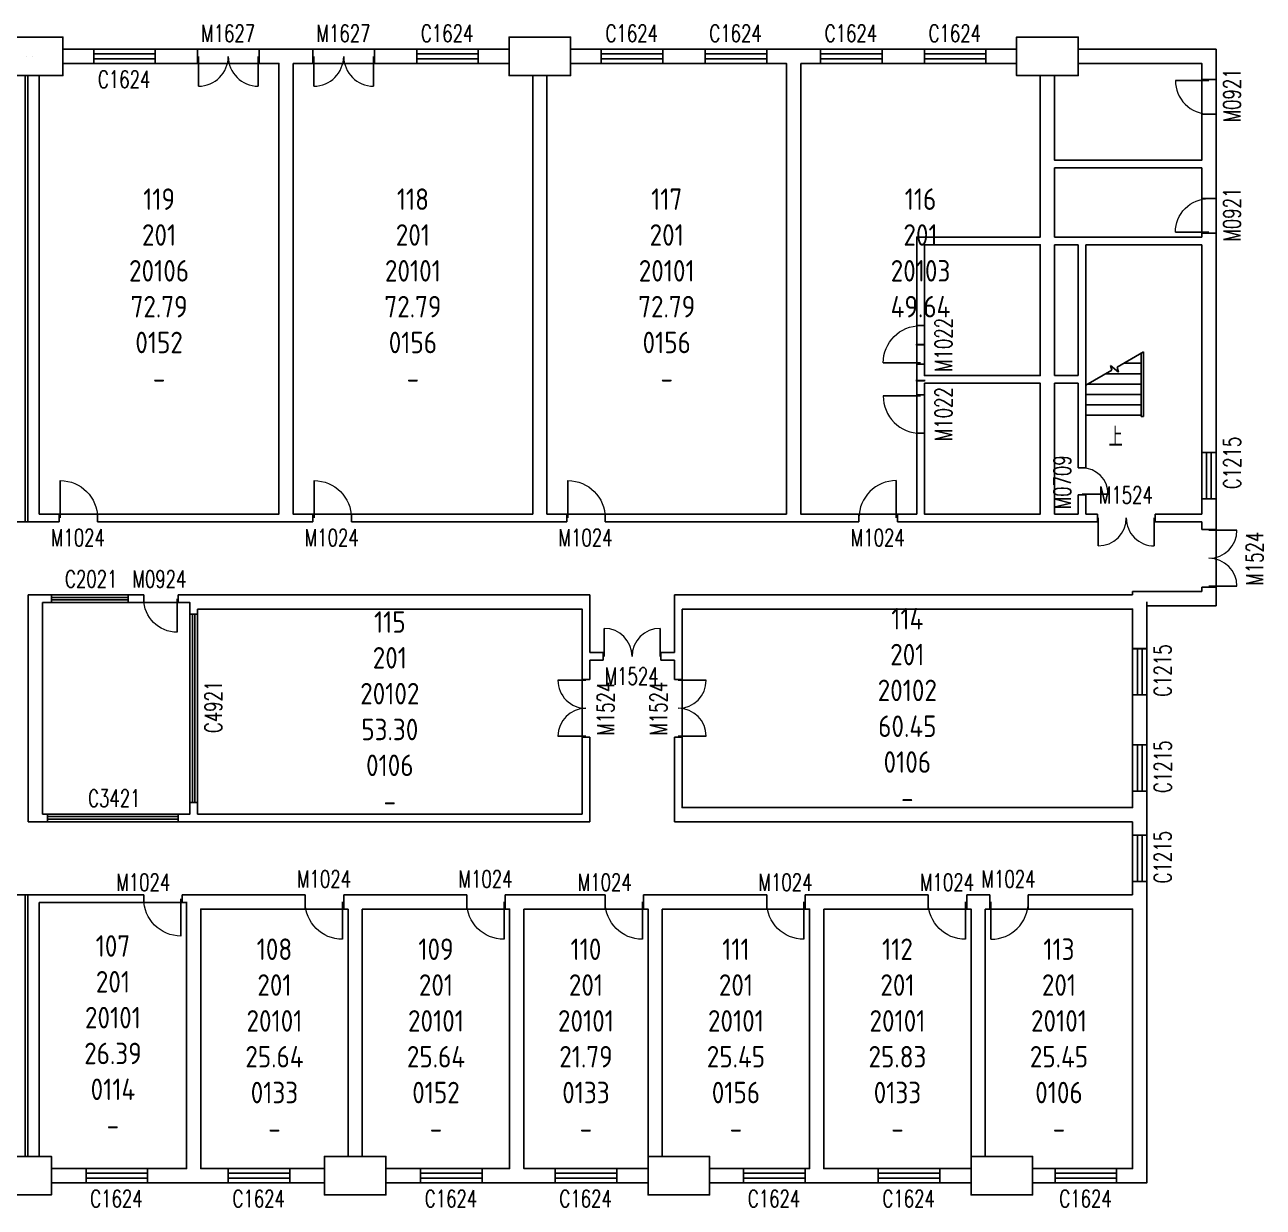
# Model space of a CAD drawing. Extents: x 1178 to 78512, y -3568 to 30010.
# Drawn here: x 46308 to 78512, y -896 to 29846 of the extents above; entities that cross this region are included whole.
import ezdxf

# ---------------------------------------------------------------- set-up
doc = ezdxf.new("R2010")
doc.units = 0
doc.header["$LTSCALE"] = 1000
doc.header["$MEASUREMENT"] = 0
for name, color, linetype in [('body', 30, 'Continuous'), ('GROS', 6, 'Continuous'), ('RM', 4, 'Continuous'), ('RM$', 5, 'Continuous'), ('RM$TXT', 5, 'Continuous')]:
    doc.layers.add(name, color=color, linetype=linetype)
doc.styles.add('_TCH_DIM', font='SIMPLEX', dxfattribs={"bigfont": 'GBCBIG'})
doc.styles.add('_TCH_WINDOW', font='SIMPLEX', dxfattribs={"bigfont": 'GBCBIG'})
doc.styles.get("Standard").update_dxf_attribs({"font": 'gbenor.shx', "bigfont": 'gbcbig.shx'})

# ---------------------------------------------------------------- blocks, each defined once
blk = doc.blocks.new('$DorLib2D$00000003')
blk.add_line((0.47, 0), (0.47, 0.97))
at = {"lineweight": 13}
blk.add_arc((0.47, 0), 0.97, 90, 180, dxfattribs=at)
blk = doc.blocks.new('$TCHSYS$WIN2D')
for p, q in [((-0.5, 0.5), (0.5, 0.5)), ((-0.5, 0.5), (-0.5, -0.5)), ((0.5, 0.5), (0.5, -0.5)), ((0.5, 0.1667), (-0.5, 0.1667)), ((0.5, -0.1667), (-0.5, -0.1667)), ((-0.5, -0.5), (0.5, -0.5))]:
    blk.add_line(p, q)
blk = doc.blocks.new('$DorLib2D$00000004')
for p, q in [((-0.485, 0), (-0.485, 0.485)), ((0.485, 0), (0.485, 0.485))]:
    blk.add_line(p, q)
at = {"lineweight": 13}
for centre, start, end in [((-0.485, 0), 0, 90), ((0.485, 0), 90, 180)]:
    blk.add_arc(centre, 0.485, start, end, dxfattribs=at)

msp = doc.modelspace()

# ---------------------------------------------------------------- linework, layer by layer
at = {"layer": 'body', "color": 30}
for p, q in [((47300, 29525), (45700, 29525)), ((47300, 28525), (47300, 29525)), ((60500, 29525), (58900, 29525)), ((58900, 29525), (58900, 28525)), ((60500, 28525), (60500, 29525)), ((73700, 29525), (72100, 29525)), ((72100, 29525), (72100, 28525)), ((73700, 28525), (73700, 29525)), ((46350, 29025), (46350, 29025)), ((46500, 29025), (46500, 29025)), ((48100, 29210), (47300, 29210)), ((48100, 28840), (48100, 29210)), ((50800, 29210), (49700, 29210)), ((49700, 29210), (49700, 28840)), ((50800, 28840), (50800, 29210)), ((53100, 29210), (52400, 29210)), ((52400, 29210), (52400, 28840)), ((53800, 29210), (53100, 29210)), ((53800, 28840), (53800, 29210)), ((56500, 29210), (55400, 29210)), ((55400, 29210), (55400, 28840)), ((56500, 28840), (56500, 29210)), ((58900, 29210), (58100, 29210)), ((58100, 29210), (58100, 28840)), ((61300, 29210), (60500, 29210)), ((61300, 28840), (61300, 29210)), ((64000, 29210), (62900, 29210)), ((62900, 29210), (62900, 28840)), ((64000, 28840), (64000, 29210)), ((66300, 29210), (65600, 29210)), ((65600, 29210), (65600, 28840)), ((67000, 29210), (66300, 29210)), ((67000, 28840), (67000, 29210)), ((69700, 29210), (68600, 29210)), ((68600, 29210), (68600, 28840)), ((69700, 28840), (69700, 29210)), ((72100, 29210), (71300, 29210)), ((71300, 29210), (71300, 28840)), ((73700, 29210), (77285, 29210)), ((77285, 28425), (77285, 29210)), ((47300, 28840), (48100, 28840)), ((49700, 28840), (50800, 28840)), ((52400, 28840), (52915, 28840)), ((52915, 17125), (52915, 28840)), ((53285, 28840), (53800, 28840)), ((53285, 17125), (53285, 28840)), ((55400, 28840), (56500, 28840)), ((58100, 28840), (58900, 28840)), ((60500, 28840), (61300, 28840)), ((62900, 28840), (64000, 28840)), ((65600, 28840), (66115, 28840)), ((66115, 17125), (66115, 28840)), ((66485, 28840), (67000, 28840)), ((66485, 17125), (66485, 28840)), ((68600, 28840), (69700, 28840)), ((71300, 28840), (72100, 28840)), ((73700, 28840), (76915, 28840)), ((76915, 28840), (76915, 28425)), ((45700, 28525), (47300, 28525)), ((46315, 16925), (46315, 28525)), ((46385, 16925), (46385, 28525)), ((46685, 17125), (46685, 28525)), ((58900, 28525), (60500, 28525)), ((59515, 17125), (59515, 28525)), ((59885, 17125), (59885, 28525)), ((72100, 28525), (73700, 28525)), ((72715, 28525), (72715, 26225)), ((73085, 28525), (73085, 26325)), ((76915, 28425), (77285, 28425)), ((77285, 27525), (76915, 27525)), ((76915, 27525), (76915, 26325)), ((77285, 26225), (77285, 27525)), ((72715, 26225), (72715, 24325)), ((76915, 26325), (73085, 26325)), ((73085, 26125), (73085, 24325)), ((76915, 26125), (73085, 26125)), ((76915, 26125), (76915, 25325)), ((77285, 25325), (77285, 26225)), ((76915, 25325), (77285, 25325)), ((69500, 24325), (69500, 22025)), ((72715, 24325), (69500, 24325)), ((73800, 24325), (73085, 24325)), ((76915, 24325), (73800, 24325)), ((77285, 24425), (76915, 24425)), ((76915, 24425), (76915, 24325)), ((77285, 24225), (77285, 24425)), ((77285, 18725), (77285, 24225)), ((69700, 22025), (69700, 24125)), ((72715, 24125), (69700, 24125)), ((72715, 24125), (72715, 20725)), ((73085, 24125), (73085, 20725)), ((73700, 24125), (73085, 24125)), ((73700, 20725), (73700, 24125)), ((76915, 24125), (73900, 24125)), ((73900, 20625), (73900, 24125)), ((76915, 24125), (76915, 18725)), ((69500, 22025), (69700, 22025)), ((75400, 21343), (74711, 20945)), ((75340, 19665), (75340, 21308)), ((75400, 19695), (75400, 21343)), ((75400, 19665), (75400, 21343)), ((69700, 21025), (69500, 21025)), ((69500, 21025), (69500, 20625)), ((69700, 20725), (69700, 21025)), ((74745, 20815), (74539, 20987)), ((74539, 20987), (74572, 20865)), ((74711, 20945), (74745, 20815)), ((74884, 21045), (75340, 21045)), ((69500, 20625), (69500, 20225)), ((69700, 20725), (72715, 20725)), ((73085, 20725), (73700, 20725)), ((74572, 20865), (73900, 20477)), ((73900, 18325), (73900, 20625)), ((74416, 20775), (75340, 20775)), ((69700, 20225), (69700, 20525)), ((69700, 20525), (72715, 20525)), ((72715, 20525), (72715, 17125)), ((73085, 20525), (73085, 17125)), ((73085, 20525), (73700, 20525)), ((73700, 20525), (73700, 18325)), ((73900, 19695), (73900, 20477)), ((73949, 20505), (75340, 20505)), ((69500, 20225), (69700, 20225)), ((73900, 20235), (75340, 20235)), ((73900, 19965), (75340, 19965)), ((73900, 19695), (75340, 19695)), ((75340, 19665), (75400, 19665)), ((69700, 19225), (69500, 19225)), ((69500, 19225), (69500, 17125)), ((69700, 17125), (69700, 19225)), ((76915, 18725), (77285, 18725)), ((73700, 18325), (73900, 18325)), ((73900, 17625), (73700, 17625)), ((73700, 17625), (73700, 17125)), ((73900, 17125), (73900, 17625)), ((77285, 17525), (76915, 17525)), ((76915, 17525), (76915, 17125)), ((77285, 17025), (77285, 17525)), ((47200, 17125), (46685, 17125)), ((47200, 16925), (47200, 17125)), ((52915, 17125), (48200, 17125)), ((48200, 17125), (48200, 16925)), ((53800, 17125), (53285, 17125)), ((53800, 16925), (53800, 17125)), ((59515, 17125), (54800, 17125)), ((54800, 17125), (54800, 16925)), ((60400, 17125), (59885, 17125)), ((60400, 16925), (60400, 17125)), ((66115, 17125), (61400, 17125)), ((61400, 17125), (61400, 16925)), ((68000, 17125), (66485, 17125)), ((68000, 16925), (68000, 17125)), ((69500, 17125), (69000, 17125)), ((69000, 17125), (69000, 16925)), ((72715, 17125), (69700, 17125)), ((73700, 17125), (73085, 17125)), ((74200, 17125), (73900, 17125)), ((74200, 16925), (74200, 17125)), ((76915, 17125), (75700, 17125)), ((75700, 17125), (75700, 16925)), ((41300, 16925), (46385, 16925)), ((46315, 16925), (47200, 16925)), ((48200, 16925), (53100, 16925)), ((53100, 16925), (53800, 16925)), ((54800, 16925), (59700, 16925)), ((59700, 16925), (60400, 16925)), ((61400, 16925), (66300, 16925)), ((66300, 16925), (68000, 16925)), ((69000, 16925), (69600, 16925)), ((72900, 16925), (69600, 16925)), ((73800, 16925), (72900, 16925)), ((73800, 16925), (74200, 16925)), ((75700, 16925), (76915, 16925)), ((76915, 16925), (76915, 16725)), ((77285, 16725), (77285, 17025)), ((76915, 16725), (77285, 16725)), ((77285, 15225), (76915, 15225)), ((76915, 15225), (76915, 15110)), ((77285, 14740), (77285, 15225)), ((46400, 9125), (46400, 15025)), ((47000, 15025), (46400, 15025)), ((46770, 9325), (46770, 14825)), ((46770, 14825), (47000, 14825)), ((47000, 14825), (47000, 15025)), ((49400, 15025), (49000, 15025)), ((49000, 15025), (49000, 14825)), ((49000, 14825), (49400, 14825)), ((49400, 14825), (49400, 15025)), ((50700, 15025), (50300, 15025)), ((50300, 15025), (50300, 14825)), ((50300, 14825), (50600, 14825)), ((50600, 14825), (50600, 14525)), ((61000, 15025), (50700, 15025)), ((61000, 13525), (61000, 15025)), ((75115, 15025), (63200, 15025)), ((63200, 15025), (63200, 13525)), ((76915, 15110), (75115, 15110)), ((75115, 15110), (75115, 15025)), ((75485, 14740), (75485, 14840)), ((75485, 13625), (75485, 14840)), ((50600, 14525), (50800, 14525)), ((50800, 14525), (50800, 14655)), ((60800, 14655), (50800, 14655)), ((60800, 13425), (60800, 14655)), ((75115, 14655), (63400, 14655)), ((63400, 14655), (63400, 13425)), ((75115, 14655), (75115, 13625)), ((77285, 14740), (75485, 14740)), ((75115, 13625), (75485, 13625)), ((60800, 13425), (60800, 12825)), ((61350, 13525), (61000, 13525)), ((61000, 13325), (61350, 13325)), ((61000, 12825), (61000, 13325)), ((61350, 13325), (61350, 13525)), ((63200, 13525), (62850, 13525)), ((62850, 13525), (62850, 13325)), ((62850, 13325), (63200, 13325)), ((63200, 13325), (63200, 12825)), ((63400, 12825), (63400, 13425)), ((60800, 12825), (61000, 12825)), ((63200, 12825), (63400, 12825)), ((75115, 12425), (75115, 11125)), ((75485, 12425), (75115, 12425)), ((75485, 11125), (75485, 12425)), ((61000, 11325), (60800, 11325)), ((60800, 11325), (60800, 9325)), ((61000, 9125), (61000, 11325)), ((63400, 11325), (63200, 11325)), ((63200, 11325), (63200, 9125)), ((63400, 9495), (63400, 11325)), ((75115, 11125), (75485, 11125)), ((75485, 9925), (75115, 9925)), ((75115, 9925), (75115, 9495)), ((75485, 9310), (75485, 9925)), ((50800, 9625), (50600, 9625)), ((50600, 9625), (50600, 9325)), ((50800, 9325), (50800, 9625)), ((75115, 9495), (63400, 9495)), ((46400, 9125), (46900, 9125)), ((46900, 9325), (46770, 9325)), ((46900, 9125), (46900, 9325)), ((50600, 9325), (50300, 9325)), ((50300, 9325), (50300, 9125)), ((50300, 9125), (50700, 9125)), ((61000, 9125), (50700, 9125)), ((60800, 9325), (50800, 9325)), ((75115, 9125), (63200, 9125)), ((75115, 9125), (75115, 8775)), ((75485, 8775), (75485, 9310)), ((75115, 8775), (75485, 8775)), ((75485, 7575), (75115, 7575)), ((75115, 7575), (75115, 7225)), ((75485, 7040), (75485, 7575)), ((46385, 7225), (45900, 7225)), ((49400, 7225), (46315, 7225)), ((46315, 7225), (46315, 425)), ((46385, 7225), (46385, 425)), ((49400, 7025), (49400, 7225)), ((50885, 7225), (50400, 7225)), ((50400, 7225), (50400, 7025)), ((53600, 7225), (50885, 7225)), ((50885, 7225), (50885, 7225)), ((53600, 6855), (53600, 7225)), ((54900, 7225), (54600, 7225)), ((54600, 7225), (54600, 6855)), ((57800, 7225), (54900, 7225)), ((57800, 6855), (57800, 7225)), ((59100, 7225), (58800, 7225)), ((58800, 7225), (58800, 6855)), ((61400, 7225), (59100, 7225)), ((61400, 6855), (61400, 7225)), ((62700, 7225), (62400, 7225)), ((62400, 7225), (62400, 6855)), ((65600, 7225), (62700, 7225)), ((65600, 6855), (65600, 7225)), ((66900, 7225), (66600, 7225)), ((66600, 7225), (66600, 6855)), ((69800, 7225), (66900, 7225)), ((69800, 6855), (69800, 7225)), ((71100, 7225), (70800, 7225)), ((70800, 7225), (70800, 6855)), ((71400, 7225), (71100, 7225)), ((71400, 6855), (71400, 7225)), ((75115, 7225), (72400, 7225)), ((72400, 7225), (72400, 6855)), ((46685, 7025), (49400, 7025)), ((46685, 7025), (46685, 425)), ((50400, 7025), (50515, 7025)), ((50515, 7025), (50515, 7040)), ((50515, 7040), (50515, 110)), ((50885, 6855), (53600, 6855)), ((50885, 6855), (50885, 110)), ((54600, 6855), (54715, 6855)), ((54715, 6855), (54715, 425)), ((55085, 6855), (57800, 6855)), ((55085, 6855), (55085, 425)), ((58800, 6855), (58915, 6855)), ((58915, 6855), (58915, 110)), ((59285, 6855), (61400, 6855)), ((59285, 6855), (59285, 110)), ((62400, 6855), (62515, 6855)), ((62515, 6855), (62515, 425)), ((62885, 6855), (65600, 6855)), ((62885, 6855), (62885, 425)), ((66600, 6855), (66715, 6855)), ((66715, 6855), (66715, 110)), ((67085, 6855), (69800, 6855)), ((67085, 6855), (67085, 110)), ((70800, 6855), (70915, 6855)), ((70915, 6855), (70915, 425)), ((71285, 6855), (71400, 6855)), ((71285, 6855), (71285, 425)), ((72400, 6855), (75115, 6855)), ((75115, 6855), (75115, 110)), ((75485, 7040), (75485, -260)), ((47000, 425), (45400, 425)), ((47000, -575), (47000, 425)), ((55700, 425), (54100, 425)), ((54100, 425), (54100, -575)), ((55700, -575), (55700, 425)), ((64115, 425), (62515, 425)), ((62515, 425), (62515, -575)), ((64115, -575), (64115, 425)), ((72515, 425), (70915, 425)), ((70915, 425), (70915, -575)), ((72515, -575), (72515, 425)), ((47900, 110), (47000, 110)), ((47900, -260), (47900, 110)), ((50515, 110), (49500, 110)), ((49500, 110), (49500, -260)), ((51600, 110), (50885, 110)), ((51600, -260), (51600, 110)), ((54100, 110), (53200, 110)), ((53200, 110), (53200, -260)), ((56600, 110), (55700, 110)), ((56600, -260), (56600, 110)), ((58915, 110), (58200, 110)), ((58200, 110), (58200, -260)), ((60100, 110), (59285, 110)), ((60100, -260), (60100, 110)), ((62515, 110), (61700, 110)), ((61700, 110), (61700, -260)), ((65000, 110), (64115, 110)), ((65000, -260), (65000, 110)), ((66715, 110), (66600, 110)), ((66600, 110), (66600, -260)), ((68500, 110), (67085, 110)), ((68500, -260), (68500, 110)), ((70915, 110), (70100, 110)), ((70100, 110), (70100, -260)), ((73100, 110), (72515, 110)), ((73100, -260), (73100, 110)), ((75115, 110), (74700, 110)), ((74700, 110), (74700, -260)), ((47000, -260), (47900, -260)), ((49500, -260), (50700, -260)), ((50700, -260), (51600, -260)), ((53200, -260), (54100, -260)), ((55700, -260), (56600, -260)), ((58200, -260), (59100, -260)), ((59100, -260), (60100, -260)), ((61700, -260), (62515, -260)), ((64115, -260), (65000, -260)), ((66600, -260), (66900, -260)), ((66900, -260), (68500, -260)), ((70100, -260), (70915, -260)), ((72515, -260), (73100, -260)), ((74700, -260), (75485, -260)), ((45400, -575), (47000, -575)), ((54100, -575), (55700, -575)), ((62515, -575), (64115, -575)), ((70915, -575), (72515, -575))]:
    msp.add_line(p, q, dxfattribs=at)
msp.add_lwpolyline([(74650, 19560, 0, 0, 0), (74650, 20325, 120, 0, 0), (74650, 20775, 0, 0, 0)], format="xyseb", dxfattribs=at)
at = {"layer": 'GROS'}
msp.add_lwpolyline([(45700, 29525), (47300, 29525), (47300, 29210), (58900, 29210), (58900, 29525), (60500, 29525), (60500, 29210), (72100, 29210), (72100, 29525), (73700, 29525), (73700, 29210), (77285, 29210), (77285, 14740), (75485, 14740), (75485, -260), (72783, -260), (72515, -260), (72515, -575), (70915, -575), (70915, -260), (64115, -260), (64115, -575), (62515, -575), (62515, -260), (55700, -260), (55700, -575), (54100, -575), (54100, -260), (47000, -260), (47000, -575), (45400, -575)], dxfattribs=at)
at = {"layer": 'RM'}
for points in [[(73085, 28525), (73700, 28525), (73700, 28840), (76915, 28840), (76915, 26325), (73085, 26325)], [(73085, 24325), (73085, 26125), (76915, 26125), (76915, 24325)], [(69700, 24125), (72715, 24125), (72715, 20725), (69700, 20725)], [(69700, 20525), (72715, 20525), (72715, 17125), (69700, 17125)], [(46770, 14825), (50600, 14825), (50600, 9325), (46770, 9325)]]:
    msp.add_lwpolyline(points, close=True, dxfattribs=at)
at = {"layer": 'RM$'}
for points in [[(46685, 28525), (47300, 28525), (47300, 28840), (52915, 28840), (52915, 17125), (46685, 17125), (46685, 28525)], [(53285, 28840), (58900, 28840), (58900, 28525), (59515, 28525), (59515, 17125), (53285, 17125), (53285, 28840)], [(46685, 7025), (50515, 7025), (50515, 110), (47000, 110), (47000, 425), (46685, 425), (46685, 7025)], [(54715, 6855), (50885, 6855), (50885, 110), (54100, 110), (54100, 425), (54715, 425), (54715, 6855)], [(55085, 6855), (58915, 6855), (58915, 110), (55700, 110), (55700, 425), (55085, 425), (55085, 6855)]]:
    msp.add_lwpolyline(points, dxfattribs=at)
for points in [[(59885, 28525), (60500, 28525), (60500, 28840), (66115, 28840), (66115, 17125), (59885, 17125)], [(66485, 28840), (72100, 28840), (72100, 28525), (72715, 28525), (72715, 24325), (69500, 24325), (69500, 17125), (66485, 17125)], [(50800, 14655), (60800, 14655), (60800, 9325), (50800, 9325)], [(63400, 14655), (75115, 14655), (75115, 9495), (63400, 9495)], [(59285, 6855), (62515, 6855), (62515, 110), (59285, 110)], [(62885, 6855), (66715, 6855), (66715, 110), (64115, 110), (64115, 425), (62885, 425)], [(67085, 6855), (70915, 6855), (70915, 110), (67085, 110)], [(71285, 6855), (75115, 6855), (75115, 110), (72515, 110), (72515, 425), (71285, 425)]]:
    msp.add_lwpolyline(points, close=True, dxfattribs=at)

# ---------------------------------------------------------------- block references
at = {"layer": 'body', "color": 30}
ref = msp.add_blockref('$DorLib2D$00000004', (51600, 29025), dxfattribs=dict(at, xscale=-1600, yscale=-1600, zscale=370))
ref.add_attrib('A', 'M1627', (50895, 29399), dxfattribs={"color": 30, "height": 446.2, "style": '_TCH_WINDOW', "width": 0.705882})
ref = msp.add_blockref('$DorLib2D$00000004', (54600, 29025), dxfattribs=dict(at, xscale=-1600, yscale=-1600, zscale=370))
ref.add_attrib('A', 'M1627', (53895, 29399), dxfattribs={"color": 30, "height": 446.2, "style": '_TCH_WINDOW', "width": 0.705882})
ref = msp.add_blockref('$TCHSYS$WIN2D', (57300, 29025), dxfattribs=dict(at, xscale=-1600, yscale=-370, zscale=370))
ref.add_attrib('A', 'C1624', (56610, 29399), dxfattribs={"color": 30, "height": 446.2, "style": '_TCH_WINDOW', "width": 0.705882})
ref = msp.add_blockref('$TCHSYS$WIN2D', (62100, 29025), dxfattribs=dict(at, xscale=-1600, yscale=-370, zscale=370))
ref.add_attrib('A', 'C1624', (61410, 29399), dxfattribs={"color": 30, "height": 446.2, "style": '_TCH_WINDOW', "width": 0.705882})
ref = msp.add_blockref('$TCHSYS$WIN2D', (64800, 29025), dxfattribs=dict(at, xscale=-1600, yscale=-370, zscale=370))
ref.add_attrib('A', 'C1624', (64110, 29399), dxfattribs={"color": 30, "height": 446.2, "style": '_TCH_WINDOW', "width": 0.705882})
ref = msp.add_blockref('$TCHSYS$WIN2D', (67800, 29025), dxfattribs=dict(at, xscale=-1600, yscale=-370, zscale=370))
ref.add_attrib('A', 'C1624', (67110, 29399), dxfattribs={"color": 30, "height": 446.2, "style": '_TCH_WINDOW', "width": 0.705882})
ref = msp.add_blockref('$TCHSYS$WIN2D', (70500, 29025), dxfattribs=dict(at, xscale=-1600, yscale=-370, zscale=370))
ref.add_attrib('A', 'C1624', (69810, 29399), dxfattribs={"color": 30, "height": 446.2, "style": '_TCH_WINDOW', "width": 0.705882})
ref = msp.add_blockref('$TCHSYS$WIN2D', (48900, 29025), dxfattribs=dict(at, xscale=-1600, yscale=370, zscale=370))
ref.add_attrib('A', 'C1624', (48210, 28204), dxfattribs={"color": 30, "height": 446.2, "style": '_TCH_WINDOW', "width": 0.705882})
ref = msp.add_blockref('$DorLib2D$00000003', (77100, 27975), dxfattribs=dict(at, xscale=-900, yscale=-900, zscale=370, rotation=270.0000000000003))
ref.add_attrib('A', 'M0921', (77921, 27308), dxfattribs={"color": 30, "height": 446.2, "rotation": 90, "style": '_TCH_WINDOW', "width": 0.705882})
ref = msp.add_blockref('$DorLib2D$00000003', (77100, 24875), dxfattribs=dict(at, xscale=900, yscale=-900, zscale=370, rotation=269.9999999999996))
ref.add_attrib('A', 'M0921', (77921, 24208), dxfattribs={"color": 30, "height": 446.2, "rotation": 90, "style": '_TCH_WINDOW', "width": 0.705882})
ref = msp.add_blockref('$DorLib2D$00000003', (69600, 21525), dxfattribs=dict(at, xscale=1000, yscale=-1000, zscale=200, rotation=270.0000000000007))
ref.add_attrib('A', 'M1022', (70421, 20820), dxfattribs={"color": 30, "height": 446.2, "rotation": 90, "style": '_TCH_WINDOW', "width": 0.705882})
ref = msp.add_blockref('$DorLib2D$00000003', (69600, 19725), dxfattribs=dict(at, xscale=-1000, yscale=-1000, zscale=200, rotation=270.0000000000012))
ref.add_attrib('A', 'M1022', (70421, 19020), dxfattribs={"color": 30, "height": 446.2, "rotation": 90, "style": '_TCH_WINDOW', "width": 0.705882})
ref = msp.add_blockref('$TCHSYS$WIN2D', (77100, 18125), dxfattribs=dict(at, xscale=1200, yscale=370, zscale=370, rotation=269.9999999999998))
ref.add_attrib('A', 'C1215', (77926, 17772), dxfattribs={"color": 30, "height": 446.2, "rotation": 90, "style": '_TCH_WINDOW', "width": 0.705882})
ref = msp.add_blockref('$DorLib2D$00000003', (73800, 17975), dxfattribs=dict(at, xscale=-700, yscale=-700, zscale=200, rotation=89.99999999999977))
ref.add_attrib('A', 'M0709', (73511, 17248), dxfattribs={"color": 30, "height": 446.2, "rotation": 90, "style": '_TCH_WINDOW', "width": 0.705882})
ref = msp.add_blockref('$DorLib2D$00000003', (47700, 17025), dxfattribs=dict(at, xscale=1000, yscale=-1000, zscale=200, rotation=179.9999999999999))
ref.add_attrib('A', 'M1024', (46988, 16289), dxfattribs={"color": 30, "height": 446.2, "rotation": 360, "style": '_TCH_WINDOW', "width": 0.705882})
ref = msp.add_blockref('$DorLib2D$00000003', (54300, 17025), dxfattribs=dict(at, xscale=1000, yscale=-1000, zscale=200, rotation=180))
ref.add_attrib('A', 'M1024', (53588, 16289), dxfattribs={"color": 30, "height": 446.2, "style": '_TCH_WINDOW', "width": 0.705882})
ref = msp.add_blockref('$DorLib2D$00000003', (60900, 17025), dxfattribs=dict(at, xscale=1000, yscale=-1000, zscale=200, rotation=179.9999999999984))
ref.add_attrib('A', 'M1024', (60188, 16289), dxfattribs={"color": 30, "height": 446.2, "rotation": 360, "style": '_TCH_WINDOW', "width": 0.705882})
ref = msp.add_blockref('$DorLib2D$00000003', (68500, 17025), dxfattribs=dict(at, xscale=-1000, yscale=-1000, zscale=200, rotation=180.0000000000014))
ref.add_attrib('A', 'M1024', (67788, 16289), dxfattribs={"color": 30, "height": 446.2, "style": '_TCH_WINDOW', "width": 0.705882})
ref = msp.add_blockref('$DorLib2D$00000004', (74950, 17025), dxfattribs=dict(at, xscale=1500, yscale=1500, zscale=200, rotation=180.0000000000002))
ref.add_attrib('A', 'M1524', (74238, 17399), dxfattribs={"color": 30, "height": 446.2, "style": '_TCH_WINDOW', "width": 0.705882})
ref = msp.add_blockref('$DorLib2D$00000004', (77100, 15975), dxfattribs=dict(at, xscale=1500, yscale=1500, zscale=370, rotation=270.0000000000008))
ref.add_attrib('A', 'M1524', (78512, 15262), dxfattribs={"color": 30, "height": 446.2, "rotation": 90, "style": '_TCH_WINDOW', "width": 0.705882})
ref = msp.add_blockref('$TCHSYS$WIN2D', (48000, 14925), dxfattribs=dict(at, xscale=2000, yscale=200, zscale=200, rotation=179.9999999999999))
ref.add_attrib('A', 'C2021', (47355, 15214), dxfattribs={"color": 30, "height": 446.2, "rotation": 360, "style": '_TCH_WINDOW', "width": 0.705882})
ref = msp.add_blockref('$DorLib2D$00000003', (49850, 14925), dxfattribs=dict(at, xscale=-900, yscale=900, zscale=200, rotation=179.9999999999999))
ref.add_attrib('A', 'M0924', (49108, 15214), dxfattribs={"color": 30, "height": 446.2, "rotation": 360, "style": '_TCH_WINDOW', "width": 0.705882})
ref = msp.add_blockref('$TCHSYS$WIN2D', (50700, 12075), dxfattribs=dict(at, xscale=4900, yscale=200, zscale=200, rotation=89.99999999999993))
ref.add_attrib('A', 'C4921', (51436, 11430), dxfattribs={"color": 30, "height": 446.2, "rotation": 90, "style": '_TCH_WINDOW', "width": 0.705882})
ref = msp.add_blockref('$DorLib2D$00000004', (62100, 13425), dxfattribs=dict(at, xscale=1500, yscale=1500, zscale=200, rotation=359.9975498804087))
ref.add_attrib('A', 'M1524', (61387, 12689), dxfattribs={"color": 30, "height": 446.2, "rotation": 359.9975, "style": '_TCH_WINDOW', "width": 0.705882})
ref = msp.add_blockref('$TCHSYS$WIN2D', (75300, 13026), dxfattribs=dict(at, xscale=1200, yscale=-370, zscale=370, rotation=269.9999999999998))
ref.add_attrib('A', 'C1215', (76121, 12373), dxfattribs={"color": 30, "height": 446.2, "rotation": 90, "style": '_TCH_WINDOW', "width": 0.705882})
ref = msp.add_blockref('$DorLib2D$00000004', (60900, 12075), dxfattribs=dict(at, xscale=1500, yscale=1500, zscale=200, rotation=90.0000000000001))
ref.add_attrib('A', 'M1524', (61636, 11362), dxfattribs={"color": 30, "height": 446.2, "rotation": 90, "style": '_TCH_WINDOW', "width": 0.705882})
ref = msp.add_blockref('$DorLib2D$00000004', (63300, 12075), dxfattribs=dict(at, xscale=1500, yscale=1500, zscale=200, rotation=269.9975498804086))
ref.add_attrib('A', 'M1524', (63010, 11363), dxfattribs={"color": 30, "height": 446.2, "rotation": 89.9975, "style": '_TCH_WINDOW', "width": 0.705882})
ref = msp.add_blockref('$TCHSYS$WIN2D', (75300, 10525), dxfattribs=dict(at, xscale=1200, yscale=-370, zscale=370, rotation=269.9999999999998))
ref.add_attrib('A', 'C1215', (76122, 9873), dxfattribs={"color": 30, "height": 446.2, "rotation": 90, "style": '_TCH_WINDOW', "width": 0.705882})
ref = msp.add_blockref('$TCHSYS$WIN2D', (48600, 9225), dxfattribs=dict(at, xscale=3400, yscale=200, zscale=200, rotation=180))
ref.add_attrib('A', 'C3421', (47955, 9514), dxfattribs={"color": 30, "height": 446.2, "style": '_TCH_WINDOW', "width": 0.705882})
ref = msp.add_blockref('$TCHSYS$WIN2D', (75300, 8175), dxfattribs=dict(at, xscale=1200, yscale=-370, zscale=370, rotation=269.9999999999996))
ref.add_attrib('A', 'C1215', (76121, 7522), dxfattribs={"color": 30, "height": 446.2, "rotation": 90, "style": '_TCH_WINDOW', "width": 0.705882})
ref = msp.add_blockref('$DorLib2D$00000003', (49900, 7125), dxfattribs=dict(at, xscale=-1000, yscale=1000, zscale=200, rotation=180))
ref.add_attrib('A', 'M1024', (48688, 7329), dxfattribs={"color": 30, "height": 446.2, "style": '_TCH_WINDOW', "width": 0.705882})
ref = msp.add_blockref('$DorLib2D$00000003', (54100, 7040), dxfattribs=dict(at, xscale=-1000, yscale=1000, zscale=370, rotation=180))
ref.add_attrib('A', 'M1024', (53388, 7414), dxfattribs={"color": 30, "height": 446.2, "style": '_TCH_WINDOW', "width": 0.705882})
ref = msp.add_blockref('$DorLib2D$00000003', (58300, 7040), dxfattribs=dict(at, xscale=-1000, yscale=1000, zscale=370, rotation=180))
ref.add_attrib('A', 'M1024', (57588, 7414), dxfattribs={"color": 30, "height": 446.2, "style": '_TCH_WINDOW', "width": 0.705882})
ref = msp.add_blockref('$DorLib2D$00000003', (61900, 7040), dxfattribs=dict(at, xscale=-1000, yscale=1000, zscale=370, rotation=180))
ref.add_attrib('A', 'M1024', (60688, 7329), dxfattribs={"color": 30, "height": 446.2, "style": '_TCH_WINDOW', "width": 0.705882})
ref = msp.add_blockref('$DorLib2D$00000003', (66100, 7040), dxfattribs=dict(at, xscale=-1000, yscale=1000, zscale=370, rotation=180))
ref.add_attrib('A', 'M1024', (65388, 7329), dxfattribs={"color": 30, "height": 446.2, "style": '_TCH_WINDOW', "width": 0.705882})
ref = msp.add_blockref('$DorLib2D$00000003', (70300, 7040), dxfattribs=dict(at, xscale=-1000, yscale=1000, zscale=370, rotation=180))
ref.add_attrib('A', 'M1024', (69588, 7329), dxfattribs={"color": 30, "height": 446.2, "style": '_TCH_WINDOW', "width": 0.705882})
ref = msp.add_blockref('$DorLib2D$00000003', (71900, 7040), dxfattribs=dict(at, xscale=1000, yscale=1000, zscale=370, rotation=180))
ref.add_attrib('A', 'M1024', (71188, 7414), dxfattribs={"color": 30, "height": 446.2, "style": '_TCH_WINDOW', "width": 0.705882})
ref = msp.add_blockref('$TCHSYS$WIN2D', (48700, -75), dxfattribs=dict(at, xscale=1600, yscale=-370, zscale=370, rotation=179.9999999999998))
ref.add_attrib('A', 'C1624', (48010, -896), dxfattribs={"color": 30, "height": 446.2, "rotation": 360, "style": '_TCH_WINDOW', "width": 0.705882})
ref = msp.add_blockref('$TCHSYS$WIN2D', (52400, -75), dxfattribs=dict(at, xscale=1600, yscale=-370, zscale=370, rotation=179.9999999999999))
ref.add_attrib('A', 'C1624', (51710, -896), dxfattribs={"color": 30, "height": 446.2, "rotation": 360, "style": '_TCH_WINDOW', "width": 0.705882})
ref = msp.add_blockref('$TCHSYS$WIN2D', (57400, -75), dxfattribs=dict(at, xscale=1600, yscale=-370, zscale=370, rotation=180))
ref.add_attrib('A', 'C1624', (56710, -896), dxfattribs={"color": 30, "height": 446.2, "style": '_TCH_WINDOW', "width": 0.705882})
ref = msp.add_blockref('$TCHSYS$WIN2D', (60900, -75), dxfattribs=dict(at, xscale=1600, yscale=-370, zscale=370, rotation=180.0000000000004))
ref.add_attrib('A', 'C1624', (60210, -896), dxfattribs={"color": 30, "height": 446.2, "style": '_TCH_WINDOW', "width": 0.705882})
ref = msp.add_blockref('$TCHSYS$WIN2D', (65800, -75), dxfattribs=dict(at, xscale=1600, yscale=-370, zscale=370, rotation=179.9999999999996))
ref.add_attrib('A', 'C1624', (65110, -896), dxfattribs={"color": 30, "height": 446.2, "rotation": 360, "style": '_TCH_WINDOW', "width": 0.705882})
ref = msp.add_blockref('$TCHSYS$WIN2D', (69300, -75), dxfattribs=dict(at, xscale=1600, yscale=-370, zscale=370, rotation=180.0000000000004))
ref.add_attrib('A', 'C1624', (68610, -896), dxfattribs={"color": 30, "height": 446.2, "style": '_TCH_WINDOW', "width": 0.705882})
ref = msp.add_blockref('$TCHSYS$WIN2D', (73900, -75), dxfattribs=dict(at, xscale=1600, yscale=-370, zscale=370, rotation=179.9999999999996))
ref.add_attrib('A', 'C1624', (73210, -896), dxfattribs={"color": 30, "height": 446.2, "rotation": 360, "style": '_TCH_WINDOW', "width": 0.705882})

# ---------------------------------------------------------------- texts
at = {"layer": 'body', "color": 7, "style": '_TCH_DIM'}
msp.add_text('上', height=506, dxfattribs=at).set_placement((74494, 18878))
at = {"layer": 'RM$TXT', "char_height": 558.8, "attachment_point": 8}
for s, insert in [('119^M^J201^M^J20106^M^J72.79^M^J0152^M^J-^M^J', (49800, 20375)), ('118^M^J201^M^J20101^M^J72.79^M^J0156^M^J-^M^J', (56400, 20375)), ('117^M^J201^M^J20101^M^J72.79^M^J0156^M^J-^M^J', (63000, 20375)), ('116^M^J201^M^J20103^M^J49.64^M^J-^M^J-^M^J', (69600, 20375)), ('115^M^J201^M^J20102^M^J53.30^M^J0106^M^J-^M^J', (55800, 9382)), ('114^M^J201^M^J20102^M^J60.45^M^J0106^M^J-^M^J', (69257, 9467)), ('107^M^J201^M^J20101^M^J26.39^M^J0114^M^J-^M^J', (48600, 960)), ('108^M^J201^M^J20101^M^J25.64^M^J0133^M^J-^M^J', (52800, 875)), ('109^M^J201^M^J20101^M^J25.64^M^J0152^M^J-^M^J', (57000, 875)), ('110^M^J201^M^J20101^M^J21.79^M^J0133^M^J-^M^J', (60900, 875)), ('111^M^J201^M^J20101^M^J25.45^M^J0156^M^J-^M^J', (64800, 875)), ('112^M^J201^M^J20101^M^J25.83^M^J0133^M^J-^M^J', (69000, 875)), ('113^M^J201^M^J20101^M^J25.45^M^J0106^M^J-^M^J', (73200, 875))]:
    msp.add_mtext(s, dxfattribs=dict(at, insert=insert))

doc.saveas('drawing.dxf')
